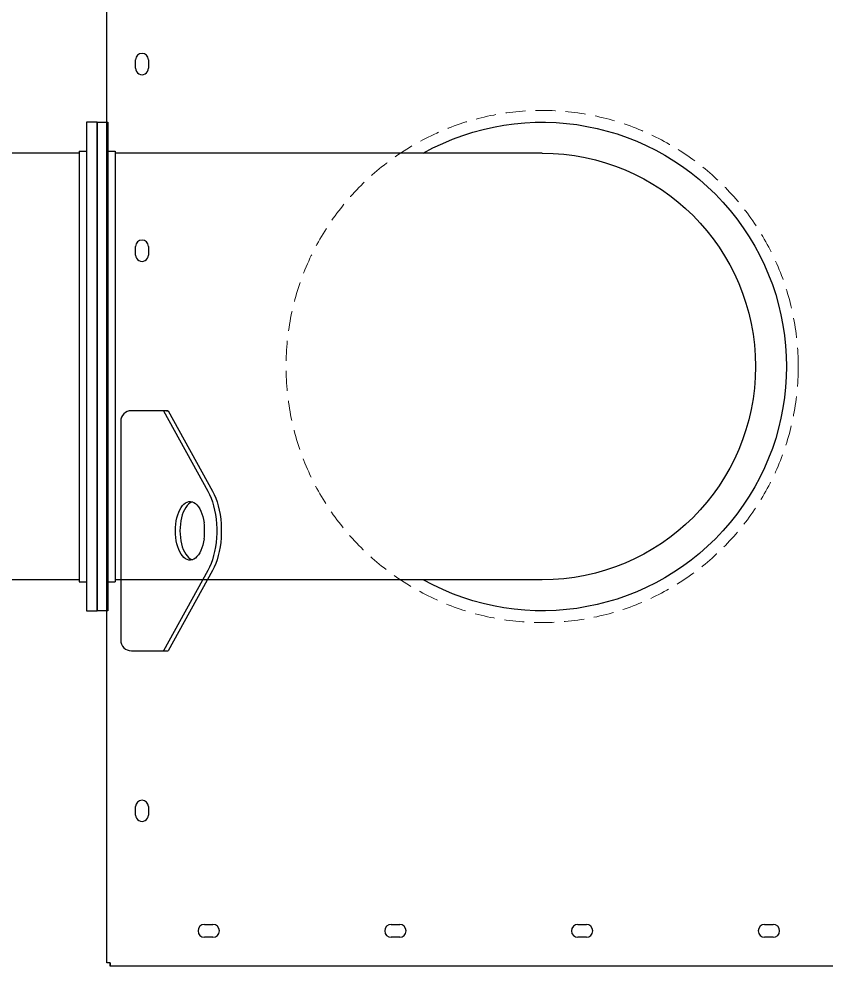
# Model space of a CAD drawing. Extents: x 28911 to 70911, y -59 to 29641.
# Drawn here: x 61476 to 62232, y 19316 to 20203 of the extents above; entities that cross this region are included whole.
import ezdxf

# ---------------------------------------------------------------- set-up
doc = ezdxf.new("R2010")
doc.units = 0
doc.header["$LTSCALE"] = 300
doc.header["$MEASUREMENT"] = 0
doc.linetypes.add('HIDDEN', pattern=[0.375, 0.25, -0.125])
doc.layers.add('CONTORNO', color=3, linetype='Continuous')

# ---------------------------------------------------------------- blocks, each defined once
blk = doc.blocks.new('A$Cedfd1987')
at = {"color": 7, "linetype": 'Continuous', "lineweight": 25}
for p, q in [((562, 1529.93), (562, -404.93)), ((523, 208.5), (523, 216.5)), ((535, 216.5), (535, 208.5)), ((523, 33.5), (523, 41.5)), ((535, 41.5), (535, 33.5)), ((523, -141.5), (523, -133.5)), ((535, -133.5), (535, -141.5)), ((41.55, -350.64), (116.89, -308.92)), ((191.11, -308.92), (266.45, -350.64)), ((523, -316.5), (523, -308.5)), ((535, -308.5), (535, -316.5)), ((41.55, -354.97), (116.89, -313.25)), ((146.5, -316.77), (146.5, -316.82)), ((161.5, -316.82), (161.5, -316.77)), ((191.11, -313.25), (266.45, -354.97)), ((41.5, -355.06), (41.5, -385)), ((41.55, -350.64), (41.55, -354.42)), ((41.55, -354.42), (41.55, -354.97)), ((266.45, -354.42), (266.45, -350.64)), ((266.45, -354.97), (266.45, -354.42)), ((266.5, -385), (266.5, -355.06)), ((266.55, -355), (266.55, -351.98)), ((-287.5, -369), (-279.5, -369)), ((-112.5, -369), (-104.5, -369)), ((412.5, -369), (420.5, -369)), ((-279.5, -381), (-287.5, -381)), ((-104.5, -381), (-112.5, -381)), ((420.5, -381), (412.5, -381)), ((51.5, -395), (256.5, -395)), ((558.93, -408), (-421, -408)), ((558.93, -405), (558.93, -408)), ((559, -404.93), (562, -404.93))]:
    blk.add_line(p, q, dxfattribs=at)
at = {"color": 7, "linetype": 'Continuous', "lineweight": 25, "flags": 128}
for points in [[(116.89, -308.92), (119.98, -307.35), (123.33, -305.93), (126.92, -304.65), (130.72, -303.54), (134.7, -302.61), (138.83, -301.85), (143.08, -301.27), (147.42, -300.89), (151.8, -300.69), (156.2, -300.69), (160.58, -300.89), (164.92, -301.27), (169.17, -301.85), (173.3, -302.61), (177.28, -303.54), (181.08, -304.65), (184.67, -305.93), (188.02, -307.35), (191.11, -308.92)], [(116.89, -313.25), (119.98, -311.68), (123.33, -310.26), (126.92, -308.98), (130.72, -307.87), (134.7, -306.94), (138.83, -306.18), (143.08, -305.6), (147.42, -305.22), (151.8, -305.02), (156.2, -305.02), (160.58, -305.22), (164.92, -305.6), (169.17, -306.18), (173.3, -306.94), (177.28, -307.87), (181.08, -308.98), (184.67, -310.26), (188.02, -311.68), (191.11, -313.25)], [(161.5, -316.77), (164.48, -317.29), (167.32, -317.97), (169.98, -318.81), (172.43, -319.8), (174.65, -320.92), (176.59, -322.16), (178.23, -323.5), (179.56, -324.93), (180.55, -326.42), (181.2, -327.97), (181.48, -329.54), (181.41, -331.11), (180.98, -332.67), (180.19, -334.2), (179.06, -335.67), (177.6, -337.06), (175.83, -338.36), (173.77, -339.56), (171.46, -340.62), (168.91, -341.55), (166.17, -342.33), (163.27, -342.95), (160.25, -343.39), (157.15, -343.66), (154, -343.75), (150.85, -343.66), (147.75, -343.39), (144.73, -342.95), (141.83, -342.33), (139.09, -341.55), (136.54, -340.62), (134.23, -339.56), (132.17, -338.36), (130.4, -337.06), (128.94, -335.67), (127.81, -334.2), (127.02, -332.67), (126.59, -331.11), (126.52, -329.54), (126.8, -327.97), (127.45, -326.42), (128.44, -324.93), (129.77, -323.5), (131.41, -322.16), (133.35, -320.92), (135.57, -319.8), (138.02, -318.81), (140.68, -317.97), (143.52, -317.29), (146.5, -316.77)], [(126.84, -327.83), (127.02, -328.34), (127.81, -329.86), (128.94, -331.33), (130.4, -332.73), (132.17, -334.03), (134.23, -335.23), (136.54, -336.29), (139.09, -337.22), (141.83, -338), (144.73, -338.62), (147.75, -339.06), (150.85, -339.33), (154, -339.42), (157.15, -339.33), (160.25, -339.06), (163.27, -338.62), (166.17, -338), (168.91, -337.22), (171.46, -336.29), (173.77, -335.23), (175.83, -334.03), (177.6, -332.73), (179.06, -331.33), (180.19, -329.86), (180.98, -328.34), (181.16, -327.83)]]:
    blk.add_lwpolyline(points, dxfattribs=at)
at = {"color": 253, "linetype": 'HIDDEN', "lineweight": 18, "ltscale": 0.25}
blk.add_circle((0, 0), 240, dxfattribs=at)
at = {"color": 7, "linetype": 'Continuous', "lineweight": 25}
for centre, radius, start, end in [((529, 216.5), 6, 0, 180), ((529, 208.5), 6, 180, 0), ((529, 41.5), 6, 0, 180), ((529, 33.5), 6, 180, 0), ((529, -133.5), 6, 0, 180), ((529, -141.5), 6, 180, 0), ((529, -308.5), 6, 0, 180), ((154, -370.18), 53.89, 81.9993, 98.0007), ((529, -316.5), 6, 180, 0), ((-287.5, -375), 6, 90, 270), ((-279.5, -375), 6, 270, 90), ((-112.5, -375), 6, 90, 270), ((-104.5, -375), 6, 270, 90), ((412.5, -375), 6, 90, 270), ((420.5, -375), 6, 270, 90), ((51.5, -385), 10, 180, 270), ((256.5, -385), 10, 270, 0)]:
    blk.add_arc(centre, radius, start, end, dxfattribs=at)
for points, knots in [([(41.45, -351.98), (41.45, -352.12), (41.45, -352.38), (41.45, -353.03), (41.46, -353.91), (41.48, -354.55), (41.5, -354.82), (41.5, -355.02), (41.5, -355.04), (41.5, -355.06)], [0, 0, 0, 0, 0.1905509, 0.3592026, 0.6331782, 0.7542872, 0.8113911, 0.8693222, 1, 1, 1, 1]), ([(41.55, -354.97), (41.53, -354.97), (41.5, -354.98), (41.47, -354.98), (41.45, -354.99), (41.45, -355), (41.46, -355.01), (41.47, -355.02), (41.48, -355.03), (41.5, -355.04), (41.5, -355.05), (41.5, -355.06)], [0, 0, 0, 0, 0.28987, 0.472266, 0.5566, 0.631001, 0.676791, 0.738876, 0.829465, 0.934129, 1, 1, 1, 1]), ([(41.46, -352), (41.46, -351.75), (41.45, -351.2), (41.52, -350.84), (41.55, -350.64)], [0, 0, 0, 0, 0.46285, 1, 1, 1, 1]), ([(266.54, -352.01), (266.54, -351.75), (266.55, -351.2), (266.48, -350.84), (266.45, -350.64)], [0, 0, 0, 0, 0.464283, 1, 1, 1, 1]), ([(266.45, -354.97), (266.5, -354.98), (266.56, -354.99), (266.54, -355.02), (266.5, -355.04), (266.5, -355.06)], [0, 0, 0, 0, 0.285714, 0.571429, 1, 1, 1, 1]), ([(562, -404.93), (562, -404.93), (561.43, -404.92), (559.83, -404.91), (558.9, -404.9)], [0, 0, 0, 0, 0.03258679, 0.07603585, 0.07603585, 0.07603585, 0.07603585]), ([(558.9, -404.9), (558.9, -405.6), (558.91, -407.22), (558.92, -408), (558.93, -408)], [0, 0, 0, 0, 0.03258679, 0.07603585, 0.07603585, 0.07603585, 0.07603585])]:
    blk.add_open_spline(points, degree=3, knots=knots, dxfattribs=at)
blk = doc.blocks.new('A$C15E00BD7')
at = {"ltscale": 50}
for p, q in [((-229, 1000), (-229, 990)), ((-229, 1000), (229, 1000)), ((229, 990), (229, 1000)), ((-229, 990), (229, 990)), ((-202, 983), (-202, 990)), ((202, 983), (202, 990)), ((-202, 983), (202, 983)), ((-200, 983), (-200, 17)), ((200, 983), (200, 17)), ((-229, 10), (229, 10)), ((-229, 0), (-229, 10)), ((-202, 17), (-202, 10)), ((-202, 17), (202, 17)), ((202, 17), (202, 10)), ((229, 10), (229, 0)), ((-229, 0), (229, 0))]:
    blk.add_line(p, q, dxfattribs=at)
blk = doc.blocks.new('A$C22CF3421')
at = {"layer": 'CONTORNO', "color": 7}
for p, q in [((-229, 417), (-229, 407)), ((229, 417), (-229, 417)), ((229, 407), (229, 417)), ((-229, 407), (229, 407)), ((-202, 407), (-202, 400)), ((-202, 400), (202, 400)), ((-200, 0), (-200, 400)), ((200, 0), (200, 400)), ((202, 407), (202, 400))]:
    blk.add_line(p, q, dxfattribs=at)
for radius, start, end in [(229, 150.85176, 29.14824), (200, 180, 0)]:
    blk.add_arc((0, 0), radius, start, end, dxfattribs=at)

msp = doc.modelspace()

# ---------------------------------------------------------------- block references
at = {"color": 1, "rotation": 270}
msp.add_blockref('A$Cedfd1987', (61965.933, 19877.689), dxfattribs=at)
at = {"color": 4, "xscale": -1, "rotation": 90}
msp.add_blockref('A$C22CF3421', (61965.933, 19877.689), dxfattribs=at)
at = {"ltscale": 50, "rotation": 270}
msp.add_blockref('A$C15E00BD7', (60548.932, 19877.689), dxfattribs=at)

doc.saveas('drawing.dxf')
